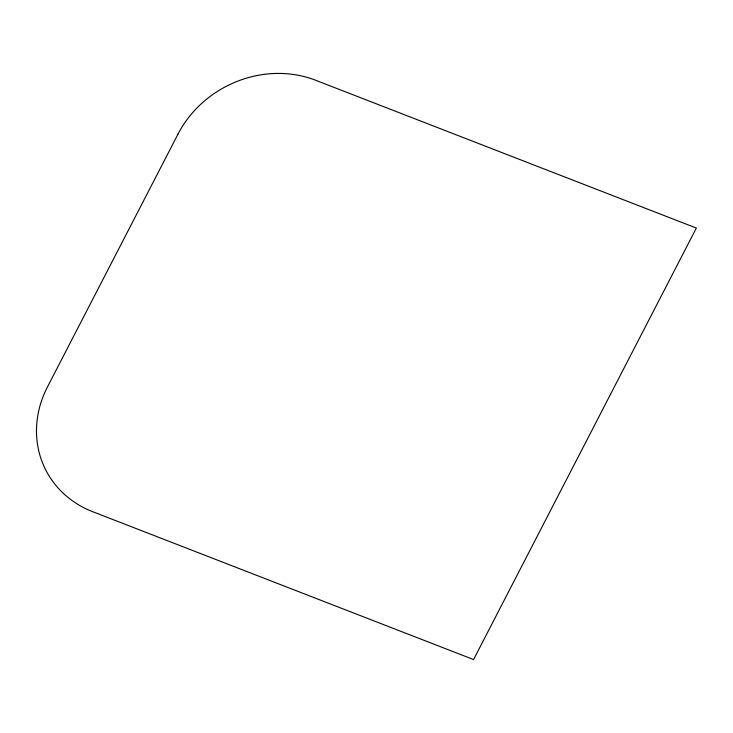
<?xml version="1.0" encoding="UTF-8"?>
<svg xmlns="http://www.w3.org/2000/svg" width="733" height="733" viewBox="0 0 733 733"><rect width="100%" height="100%" fill="white"/><g stroke="black" fill="none" stroke-linecap="round" stroke-linejoin="round"><path stroke-width="1.1" d="M178.046 134.011L47.453 386.96A104.526 93.705 -27.2 0 0 92.752 511.716L473.564 659.563L696.35 228.064L315.538 80.218A104.526 93.705 -27.2 0 0 178.046 134.011"/></g></svg>
